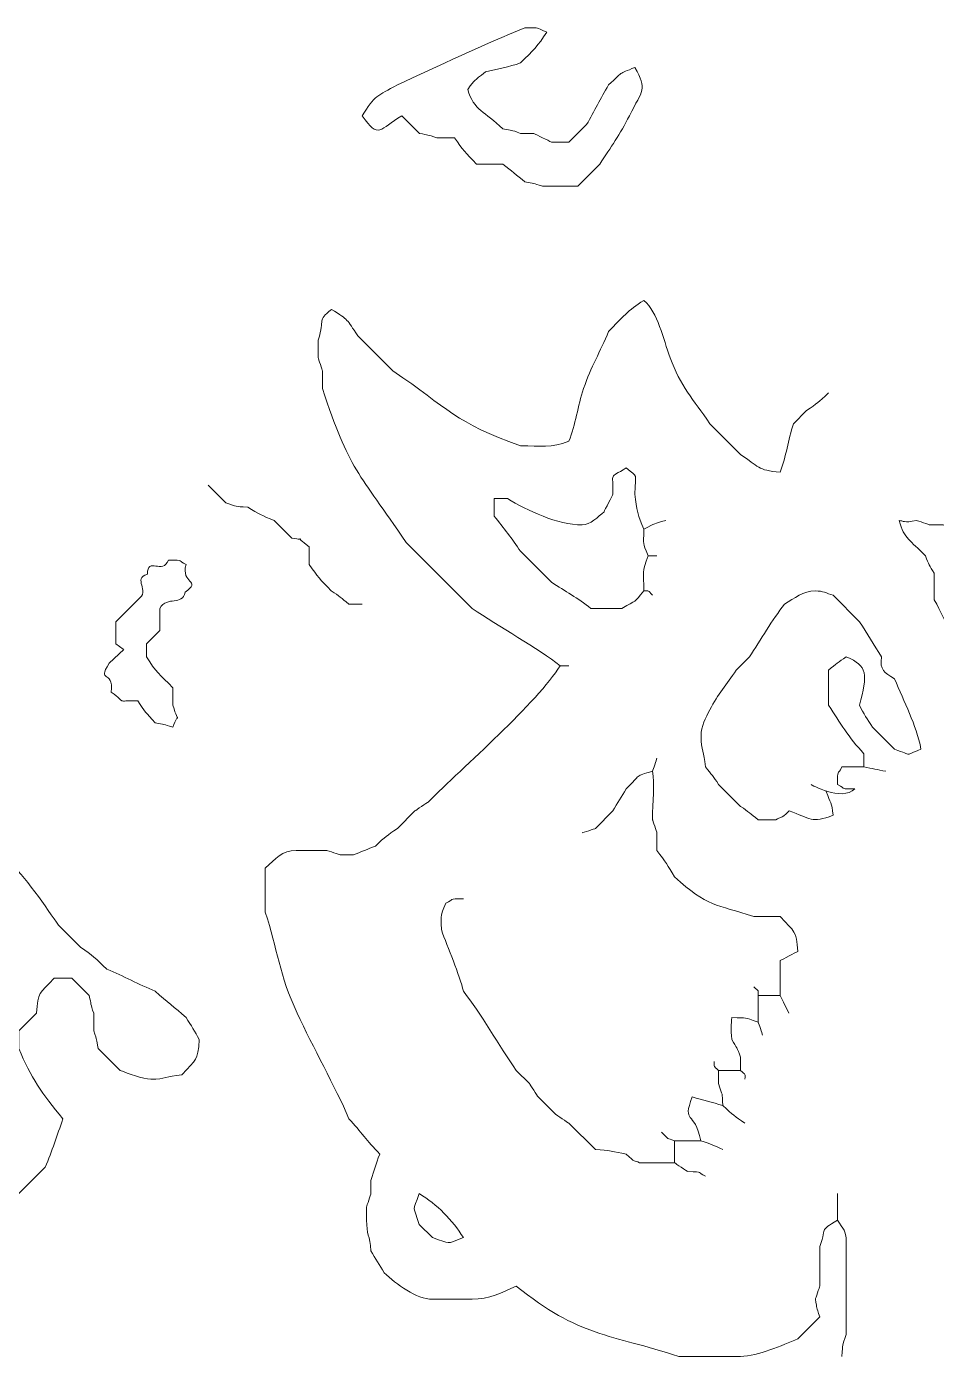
# Model space of a CAD drawing. Header units: millimetres. Extents: x -1760 to -1105, y 422 to 906.
# Drawn here: x -1555.97 to -1527.02, y 562.78 to 605.1 of the extents above; entities that cross this region are included whole.
import ezdxf

# ---------------------------------------------------------------- set-up
doc = ezdxf.new("R2010")
doc.units = ezdxf.units.MM
doc.header["$MEASUREMENT"] = 0
doc.layers.add('layer 1', color=7, linetype='Continuous')

msp = doc.modelspace()

# ---------------------------------------------------------------- linework, layer by layer
at = {"layer": 'layer 1', "color": 225, "lineweight": 0}
for points, knots in [([(-1536.6148, 603.807), (-1537.1785, 603.5684), (-1536.9662, 603.6978), (-1537.4548, 603.247), (-1537.4548, 603.247), (-1537.7148, 602.8127), (-1537.8949, 602.421), (-1538.1547, 601.9867), (-1538.1547, 601.9867), (-1538.1547, 601.9867), (-1538.7147, 601.4268), (-1538.7147, 601.4268), (-1538.7147, 601.4268), (-1538.7147, 601.4268), (-1539.2747, 601.4267), (-1539.2747, 601.4267), (-1539.2747, 601.4267), (-1539.364, 601.4778), (-1539.7378, 601.656), (-1539.8346, 601.7069), (-1539.8346, 601.7069), (-1539.8346, 601.7069), (-1540.2546, 601.7069), (-1540.2546, 601.7069), (-1540.2546, 601.7069), (-1540.5987, 601.8306), (-1540.4946, 601.7851), (-1540.8146, 601.8466), (-1540.8146, 601.8466), (-1541.3958, 602.4151), (-1541.7357, 602.4148), (-1541.9347, 603.1067), (-1541.9347, 603.1067), (-1541.6814, 603.4459), (-1541.7666, 603.342), (-1541.375, 603.667), (-1541.375, 603.667), (-1540.9751, 603.7424), (-1540.6327, 603.8243), (-1540.2546, 603.9469), (-1540.2546, 603.9469), (-1539.8522, 604.3494), (-1539.7122, 604.487), (-1539.4146, 604.9271), (-1539.4146, 604.9271), (-1539.8619, 605.1043), (-1539.5483, 605.0548), (-1540.1149, 605.0669), (-1540.1149, 605.0669), (-1541.384, 604.5579), (-1542.918, 603.8315), (-1544.1748, 603.247), (-1544.1748, 603.247), (-1544.8043, 602.9101), (-1544.9033, 602.9071), (-1545.2948, 602.2668), (-1545.2948, 602.2668), (-1544.7671, 601.4887), (-1544.7382, 601.8517), (-1544.0347, 602.2668), (-1544.0347, 602.2668), (-1544.0347, 602.2668), (-1543.4749, 601.7068), (-1543.4749, 601.7068), (-1543.4749, 601.7068), (-1543.1741, 601.6436), (-1543.2339, 601.6725), (-1542.9148, 601.5669), (-1542.9148, 601.5669), (-1542.9148, 601.5669), (-1542.3548, 601.5667), (-1542.3548, 601.5667), (-1542.3548, 601.5667), (-1542.089, 601.1735), (-1542.0151, 601.095), (-1541.6549, 600.7267), (-1541.6549, 600.7267), (-1541.6549, 600.7267), (-1540.815, 600.7266), (-1540.815, 600.7266), (-1540.815, 600.7266), (-1540.5557, 600.5176), (-1540.3738, 600.3764), (-1540.115, 600.1667), (-1540.115, 600.1667), (-1539.8143, 600.1036), (-1539.8741, 600.1327), (-1539.555, 600.0267), (-1539.555, 600.0267), (-1539.555, 600.0267), (-1538.4351, 600.0268), (-1538.4351, 600.0268), (-1538.4351, 600.0268), (-1538.4351, 600.0268), (-1537.7349, 600.7267), (-1537.7349, 600.7267), (-1537.7349, 600.7267), (-1537.3736, 601.279), (-1537.0919, 601.6676), (-1536.7921, 602.2666), (-1536.7921, 602.2666), (-1536.3649, 603.1205), (-1536.2158, 603.0709), (-1536.6148, 603.807)], [0, 0, 0, 0, 0.037037, 0.037037, 0.037037, 0.037037, 0.0740741, 0.0740741, 0.0740741, 0.0740741, 0.1111111, 0.1111111, 0.1111111, 0.1111111, 0.1481481, 0.1481481, 0.1481481, 0.1481481, 0.1851852, 0.1851852, 0.1851852, 0.1851852, 0.2222222, 0.2222222, 0.2222222, 0.2222222, 0.2592593, 0.2592593, 0.2592593, 0.2592593, 0.2962963, 0.2962963, 0.2962963, 0.2962963, 0.3333333, 0.3333333, 0.3333333, 0.3333333, 0.3703704, 0.3703704, 0.3703704, 0.3703704, 0.4074074, 0.4074074, 0.4074074, 0.4074074, 0.4444444, 0.4444444, 0.4444444, 0.4444444, 0.4814815, 0.4814815, 0.4814815, 0.4814815, 0.5185185, 0.5185185, 0.5185185, 0.5185185, 0.5555556, 0.5555556, 0.5555556, 0.5555556, 0.5925926, 0.5925926, 0.5925926, 0.5925926, 0.6296296, 0.6296296, 0.6296296, 0.6296296, 0.6666667, 0.6666667, 0.6666667, 0.6666667, 0.7037037, 0.7037037, 0.7037037, 0.7037037, 0.7407407, 0.7407407, 0.7407407, 0.7407407, 0.7777778, 0.7777778, 0.7777778, 0.7777778, 0.8148148, 0.8148148, 0.8148148, 0.8148148, 0.8518519, 0.8518519, 0.8518519, 0.8518519, 0.8888889, 0.8888889, 0.8888889, 0.8888889, 0.9259259, 0.9259259, 0.9259259, 0.9259259, 1, 1, 1, 1]), ([(-1538.9945, 584.7658), (-1539.666, 585.2958), (-1540.9698, 586.0287), (-1541.795, 586.5859), (-1541.795, 586.5859), (-1541.795, 586.5859), (-1543.8949, 588.6862), (-1543.8949, 588.6862), (-1543.8949, 588.6862), (-1545.4039, 590.9191), (-1545.7125, 590.9882), (-1546.555, 593.5862), (-1546.555, 593.5862), (-1546.555, 593.5862), (-1546.555, 594.1463), (-1546.555, 594.1463), (-1546.555, 594.1463), (-1546.5583, 594.1545), (-1546.6865, 594.5429), (-1546.695, 594.5662), (-1546.695, 594.5662), (-1546.695, 594.5662), (-1546.695, 595.1261), (-1546.695, 595.1261), (-1546.695, 595.1261), (-1546.4611, 595.8477), (-1546.7439, 595.7036), (-1546.275, 596.1063), (-1546.275, 596.1063), (-1545.7125, 595.762), (-1545.7912, 595.7934), (-1545.4351, 595.2661), (-1545.4351, 595.2661), (-1545.4351, 595.2661), (-1544.3152, 594.1461), (-1544.3152, 594.1461), (-1544.3152, 594.1461), (-1542.5478, 592.9519), (-1542.3412, 592.488), (-1540.2547, 591.7661), (-1540.2547, 591.7661), (-1539.6063, 591.7661), (-1539.2867, 591.6839), (-1538.7147, 591.906), (-1538.7147, 591.906), (-1538.5062, 592.4432), (-1538.4357, 593.0221), (-1538.2483, 593.5862), (-1538.2483, 593.5862), (-1538.0183, 594.2791), (-1537.7153, 594.7562), (-1537.4546, 595.4062), (-1537.4546, 595.4062), (-1537.0179, 595.8427), (-1536.8369, 596.0791), (-1536.3345, 596.3862), (-1536.3345, 596.3862), (-1535.8828, 596.0098), (-1535.7196, 595.1693), (-1535.4986, 594.5664), (-1535.4986, 594.5664), (-1535.17, 593.6697), (-1534.7626, 593.2476), (-1534.2346, 592.4663), (-1534.2346, 592.4663), (-1534.2346, 592.4663), (-1533.2544, 591.4861), (-1533.2544, 591.4861), (-1533.2544, 591.4861), (-1532.6701, 591.1039), (-1532.7214, 590.9822), (-1531.9943, 590.9261), (-1531.9943, 590.9261), (-1531.8021, 591.4216), (-1531.7437, 591.9444), (-1531.5744, 592.4665), (-1531.5744, 592.4665), (-1531.5744, 592.4665), (-1531.1546, 592.8865), (-1531.1546, 592.8865), (-1531.1546, 592.8865), (-1530.8132, 593.1146), (-1530.7824, 593.1438), (-1530.4545, 593.4463)], [0, 0, 0, 0, 0.0454545, 0.0454545, 0.0454545, 0.0454545, 0.0909091, 0.0909091, 0.0909091, 0.0909091, 0.1363636, 0.1363636, 0.1363636, 0.1363636, 0.1818182, 0.1818182, 0.1818182, 0.1818182, 0.2272727, 0.2272727, 0.2272727, 0.2272727, 0.2727273, 0.2727273, 0.2727273, 0.2727273, 0.3181818, 0.3181818, 0.3181818, 0.3181818, 0.3636364, 0.3636364, 0.3636364, 0.3636364, 0.4090909, 0.4090909, 0.4090909, 0.4090909, 0.4545455, 0.4545455, 0.4545455, 0.4545455, 0.5, 0.5, 0.5, 0.5, 0.5454545, 0.5454545, 0.5454545, 0.5454545, 0.5909091, 0.5909091, 0.5909091, 0.5909091, 0.6363636, 0.6363636, 0.6363636, 0.6363636, 0.6818182, 0.6818182, 0.6818182, 0.6818182, 0.7272727, 0.7272727, 0.7272727, 0.7272727, 0.7727273, 0.7727273, 0.7727273, 0.7727273, 0.8181818, 0.8181818, 0.8181818, 0.8181818, 0.8636364, 0.8636364, 0.8636364, 0.8636364, 0.9090909, 0.9090909, 0.9090909, 0.9090909, 1, 1, 1, 1]), ([(-1536.3354, 589.1063), (-1536.5107, 589.5339), (-1536.5776, 589.733), (-1536.6153, 590.2264), (-1536.6153, 590.2264), (-1536.6155, 590.9605), (-1536.4836, 590.7127), (-1536.8953, 591.0663), (-1536.8953, 591.0663), (-1537.4648, 590.6801), (-1537.2988, 590.9801), (-1537.3152, 590.2264), (-1537.3152, 590.2264), (-1537.3318, 590.1893), (-1537.5793, 589.7036), (-1537.5953, 589.6665), (-1537.5953, 589.6665), (-1537.7908, 589.5087), (-1538.0291, 589.2464), (-1538.2953, 589.2464), (-1538.2953, 589.2464), (-1539.0834, 589.2464), (-1540.0341, 589.7025), (-1540.6753, 590.0865), (-1540.6753, 590.0865), (-1540.6753, 590.0865), (-1541.0952, 590.0863), (-1541.0952, 590.0863), (-1541.0952, 590.0863), (-1541.0952, 590.0863), (-1541.0952, 589.5265), (-1541.0952, 589.5265), (-1541.0952, 589.5265), (-1540.791, 589.1513), (-1540.5186, 588.7961), (-1540.2553, 588.4064), (-1540.2553, 588.4064), (-1540.2553, 588.4064), (-1539.2753, 587.4262), (-1539.2753, 587.4262), (-1539.2753, 587.4262), (-1538.8318, 587.1361), (-1538.4362, 586.9188), (-1538.0152, 586.5863), (-1538.0152, 586.5863), (-1538.0152, 586.5863), (-1537.035, 586.5863), (-1537.035, 586.5863), (-1537.035, 586.5863), (-1536.5508, 586.8761), (-1536.6473, 586.7434), (-1536.3352, 587.1463)], [0, 0, 0, 0, 0.0714286, 0.0714286, 0.0714286, 0.0714286, 0.1428571, 0.1428571, 0.1428571, 0.1428571, 0.2142857, 0.2142857, 0.2142857, 0.2142857, 0.2857143, 0.2857143, 0.2857143, 0.2857143, 0.3571429, 0.3571429, 0.3571429, 0.3571429, 0.4285714, 0.4285714, 0.4285714, 0.4285714, 0.5, 0.5, 0.5, 0.5, 0.5714286, 0.5714286, 0.5714286, 0.5714286, 0.6428571, 0.6428571, 0.6428571, 0.6428571, 0.7142857, 0.7142857, 0.7142857, 0.7142857, 0.7857143, 0.7857143, 0.7857143, 0.7857143, 0.8571429, 0.8571429, 0.8571429, 0.8571429, 1, 1, 1, 1]), ([(-1550.1961, 590.5061), (-1550.1961, 590.5061), (-1549.6361, 589.9465), (-1549.6361, 589.9465), (-1549.6361, 589.9465), (-1549.2251, 589.8103), (-1549.3788, 589.8403), (-1548.9364, 589.8062), (-1548.9364, 589.8062), (-1548.585, 589.596), (-1548.4721, 589.5372), (-1548.0962, 589.3864), (-1548.0962, 589.3864), (-1548.0962, 589.3864), (-1547.5362, 588.8262), (-1547.5362, 588.8262), (-1547.5362, 588.8262), (-1546.9739, 588.7086), (-1547.559, 588.9709), (-1546.9762, 588.5465), (-1546.9762, 588.5465), (-1546.9762, 588.5465), (-1546.9762, 587.9864), (-1546.9762, 587.9864), (-1546.9762, 587.9864), (-1546.7104, 587.5929), (-1546.6365, 587.5148), (-1546.2763, 587.1463), (-1546.2763, 587.1463), (-1546.0113, 586.977), (-1545.9699, 586.9309), (-1545.7162, 586.7263), (-1545.7162, 586.7263), (-1545.7162, 586.7263), (-1545.2963, 586.7265), (-1545.2963, 586.7265)], [0, 0, 0, 0, 0.1, 0.1, 0.1, 0.1, 0.2, 0.2, 0.2, 0.2, 0.3, 0.3, 0.3, 0.3, 0.4, 0.4, 0.4, 0.4, 0.5, 0.5, 0.5, 0.5, 0.6, 0.6, 0.6, 0.6, 0.7, 0.7, 0.7, 0.7, 0.8, 0.8, 0.8, 0.8, 1, 1, 1, 1]), ([(-1535.9154, 588.266), (-1535.9154, 588.266), (-1536.1954, 588.2662), (-1536.1954, 588.2662), (-1536.1954, 588.2662), (-1536.3816, 588.7449), (-1536.3354, 588.5306), (-1536.3354, 589.1061), (-1536.3354, 589.1061), (-1535.9181, 589.3249), (-1536.0564, 589.2716), (-1535.6353, 589.3859)], [0, 0, 0, 0, 0.25, 0.25, 0.25, 0.25, 0.5, 0.5, 0.5, 0.5, 1, 1, 1, 1]), ([(-1527.3747, 588.2662), (-1527.2656, 587.9626), (-1527.2509, 587.9707), (-1527.0948, 587.7062), (-1527.0948, 587.7062), (-1527.0948, 587.7062), (-1527.0948, 586.8662), (-1527.0948, 586.8662), (-1527.0948, 586.8662), (-1526.6464, 586.118), (-1526.6279, 585.4041), (-1525.6946, 585.7461), (-1525.6946, 585.7461), (-1525.7761, 586.1771), (-1525.7987, 586.2077), (-1525.9746, 586.5861), (-1525.9746, 586.5861), (-1525.6128, 587.0445), (-1525.6751, 586.8544), (-1525.5546, 587.4262), (-1525.5546, 587.4262), (-1525.1794, 587.8014), (-1524.8277, 588.0704), (-1524.5746, 588.4062), (-1524.5746, 588.4062), (-1524.7815, 589.1104), (-1524.6748, 588.9502), (-1525.4145, 588.9661), (-1525.4145, 588.9661), (-1525.4228, 588.9694), (-1525.8111, 589.0977), (-1525.8345, 589.1063), (-1525.8345, 589.1063), (-1525.8345, 589.1063), (-1526.3944, 589.1061), (-1526.3944, 589.1061), (-1526.3944, 589.1061), (-1526.4027, 589.1095), (-1526.7911, 589.2377), (-1526.8145, 589.246), (-1526.8145, 589.246), (-1526.8145, 589.246), (-1527.2345, 589.2462), (-1527.2345, 589.2462), (-1527.2345, 589.2462), (-1527.2428, 589.2496), (-1527.631, 589.3776), (-1527.6543, 589.3861), (-1527.6543, 589.3861), (-1528.0678, 589.2995), (-1528.0762, 589.3778), (-1528.2143, 589.3863), (-1528.2143, 589.3863), (-1528.042, 588.7876), (-1527.8612, 588.7638), (-1527.3744, 588.2662), (-1527.3744, 588.2662), (-1527.3744, 588.2662), (-1527.3747, 588.2662), (-1527.3747, 588.2662)], [0, 0, 0, 0, 0.0625, 0.0625, 0.0625, 0.0625, 0.125, 0.125, 0.125, 0.125, 0.1875, 0.1875, 0.1875, 0.1875, 0.25, 0.25, 0.25, 0.25, 0.3125, 0.3125, 0.3125, 0.3125, 0.375, 0.375, 0.375, 0.375, 0.4375, 0.4375, 0.4375, 0.4375, 0.5, 0.5, 0.5, 0.5, 0.5625, 0.5625, 0.5625, 0.5625, 0.625, 0.625, 0.625, 0.625, 0.6875, 0.6875, 0.6875, 0.6875, 0.75, 0.75, 0.75, 0.75, 0.8125, 0.8125, 0.8125, 0.8125, 0.875, 0.875, 0.875, 0.875, 1, 1, 1, 1]), ([(-1552.8933, 585.2946), (-1552.8933, 585.2946), (-1553.1365, 585.4659), (-1553.1365, 585.4659), (-1553.1365, 585.4659), (-1553.1365, 585.4659), (-1553.1363, 586.1659), (-1553.1363, 586.1659), (-1553.1363, 586.1659), (-1553.1363, 586.1659), (-1552.4364, 586.8657), (-1552.4364, 586.8657), (-1552.4364, 586.8657), (-1551.9974, 587.1527), (-1552.6308, 587.5426), (-1552.1272, 587.6765), (-1552.1272, 587.6765), (-1552.1272, 588.2519), (-1551.6422, 587.6469), (-1551.4564, 588.1258), (-1551.4564, 588.1258), (-1550.9156, 588.1258), (-1551.1816, 588.099), (-1550.8964, 587.9859)], [0, 0, 0, 0, 0.1428571, 0.1428571, 0.1428571, 0.1428571, 0.2857143, 0.2857143, 0.2857143, 0.2857143, 0.4285714, 0.4285714, 0.4285714, 0.4285714, 0.5714286, 0.5714286, 0.5714286, 0.5714286, 0.7142857, 0.7142857, 0.7142857, 0.7142857, 1, 1, 1, 1]), ([(-1536.1948, 588.2662), (-1536.4028, 587.7301), (-1536.3349, 587.7522), (-1536.3351, 587.146), (-1536.3351, 587.146), (-1536.1289, 587.146), (-1536.228, 587.1789), (-1536.055, 587.0061)], [0, 0, 0, 0, 0.3333333, 0.3333333, 0.3333333, 0.3333333, 1, 1, 1, 1]), ([(-1552.8816, 585.2856), (-1552.8816, 585.2856), (-1553.3445, 584.8416), (-1553.3445, 584.8416), (-1553.3445, 584.8416), (-1553.7549, 584.171), (-1553.2004, 584.6954), (-1553.276, 583.9258), (-1553.276, 583.9258), (-1552.7375, 583.5422), (-1553.188, 583.6623), (-1552.4361, 583.6459), (-1552.4361, 583.6459), (-1552.208, 583.3048), (-1552.1787, 583.2739), (-1551.8764, 582.9458), (-1551.8764, 582.9458), (-1551.5755, 582.8828), (-1551.6355, 582.9119), (-1551.3162, 582.8061), (-1551.3162, 582.8061), (-1551.1416, 583.3545), (-1551.1086, 582.8193), (-1551.3162, 583.506), (-1551.3162, 583.506), (-1551.3162, 583.506), (-1551.3162, 584.066), (-1551.3162, 584.066), (-1551.3162, 584.066), (-1551.7272, 584.477), (-1551.8678, 584.5744), (-1552.1562, 585.0459), (-1552.1562, 585.0459), (-1552.1562, 585.0459), (-1552.1562, 585.4659), (-1552.1562, 585.4659), (-1552.1562, 585.4659), (-1552.1562, 585.4659), (-1551.7362, 585.886), (-1551.7362, 585.886), (-1551.7362, 585.886), (-1551.7362, 585.886), (-1551.7362, 586.5861), (-1551.7362, 586.5861), (-1551.7362, 586.5861), (-1551.488, 587.007), (-1551.0227, 586.6461), (-1550.9253, 587.1084), (-1550.9253, 587.1084), (-1550.3732, 587.4897), (-1551.0782, 587.3668), (-1550.8962, 587.9861)], [0, 0, 0, 0, 0.0714286, 0.0714286, 0.0714286, 0.0714286, 0.1428571, 0.1428571, 0.1428571, 0.1428571, 0.2142857, 0.2142857, 0.2142857, 0.2142857, 0.2857143, 0.2857143, 0.2857143, 0.2857143, 0.3571429, 0.3571429, 0.3571429, 0.3571429, 0.4285714, 0.4285714, 0.4285714, 0.4285714, 0.5, 0.5, 0.5, 0.5, 0.5714286, 0.5714286, 0.5714286, 0.5714286, 0.6428571, 0.6428571, 0.6428571, 0.6428571, 0.7142857, 0.7142857, 0.7142857, 0.7142857, 0.7857143, 0.7857143, 0.7857143, 0.7857143, 0.8571429, 0.8571429, 0.8571429, 0.8571429, 1, 1, 1, 1]), ([(-1530.5287, 580.7639), (-1530.3926, 580.3527), (-1530.3479, 580.4482), (-1530.3139, 580.0056), (-1530.3139, 580.0056), (-1530.9965, 579.7407), (-1531.0251, 579.9072), (-1531.7141, 580.1457), (-1531.7141, 580.1457), (-1532.0049, 579.8546), (-1531.9675, 579.9603), (-1532.134, 579.8656), (-1532.134, 579.8656), (-1532.134, 579.8656), (-1532.6939, 579.8657), (-1532.6939, 579.8657), (-1532.6939, 579.8657), (-1532.9456, 580.0647), (-1532.998, 580.1146), (-1533.2539, 580.2855), (-1533.2539, 580.2855), (-1533.2539, 580.2855), (-1533.9538, 580.9856), (-1533.9538, 580.9856), (-1533.9538, 580.9856), (-1534.1237, 581.2504), (-1534.1694, 581.292), (-1534.3738, 581.5456), (-1534.3738, 581.5456), (-1534.4128, 582.0531), (-1534.5139, 582.0522), (-1534.5139, 582.5257), (-1534.5139, 582.5257), (-1534.5139, 582.8603), (-1534.3609, 583.0929), (-1534.2341, 583.3656), (-1534.2341, 583.3656), (-1533.9681, 583.8627), (-1533.7076, 584.1611), (-1533.394, 584.6257), (-1533.394, 584.6257), (-1533.394, 584.6257), (-1532.974, 585.0455), (-1532.974, 585.0455), (-1532.974, 585.0455), (-1532.6186, 585.589), (-1532.2506, 586.2229), (-1531.8538, 586.7258), (-1531.8538, 586.7258), (-1531.5403, 586.9135), (-1531.2667, 587.1456), (-1530.8737, 587.1458), (-1530.8737, 587.1458), (-1530.63, 587.1458), (-1530.5226, 587.0749), (-1530.3137, 587.0057), (-1530.3137, 587.0057), (-1530.3137, 587.0057), (-1529.4738, 586.1658), (-1529.4738, 586.1658), (-1529.4738, 586.1658), (-1529.2205, 585.7782), (-1529.0079, 585.4366), (-1528.7738, 585.0454), (-1528.7738, 585.0454), (-1528.8322, 584.6146), (-1528.689, 584.5693), (-1528.3549, 584.3454), (-1528.3549, 584.3454), (-1528.0558, 583.5997), (-1527.6674, 582.9128), (-1527.515, 582.1055), (-1527.515, 582.1055), (-1528.0838, 581.897), (-1527.7272, 581.9019), (-1528.3549, 582.1053), (-1528.3549, 582.1053), (-1528.3549, 582.1053), (-1529.0548, 582.8056), (-1529.0548, 582.8056), (-1529.0548, 582.8056), (-1529.224, 583.0585), (-1529.3351, 583.2444), (-1529.4748, 583.5055), (-1529.4748, 583.5055), (-1529.2104, 584.4871), (-1529.203, 584.764), (-1529.8939, 585.0454), (-1529.8939, 585.0454), (-1530.1588, 584.876), (-1530.2001, 584.83), (-1530.4538, 584.6255), (-1530.4538, 584.6255), (-1530.4538, 584.6255), (-1530.4538, 583.5055), (-1530.4538, 583.5055), (-1530.4538, 583.5055), (-1530.0879, 582.9463), (-1529.8119, 582.4833), (-1529.3335, 581.9654), (-1529.3335, 581.9654), (-1529.3335, 581.9654), (-1529.3335, 581.5455), (-1529.3335, 581.5455), (-1529.3335, 581.5455), (-1529.0577, 581.492), (-1528.9095, 581.4587), (-1528.6336, 581.4052)], [0, 0, 0, 0, 0.0357143, 0.0357143, 0.0357143, 0.0357143, 0.0714286, 0.0714286, 0.0714286, 0.0714286, 0.1071429, 0.1071429, 0.1071429, 0.1071429, 0.1428571, 0.1428571, 0.1428571, 0.1428571, 0.1785714, 0.1785714, 0.1785714, 0.1785714, 0.2142857, 0.2142857, 0.2142857, 0.2142857, 0.25, 0.25, 0.25, 0.25, 0.2857143, 0.2857143, 0.2857143, 0.2857143, 0.3214286, 0.3214286, 0.3214286, 0.3214286, 0.3571429, 0.3571429, 0.3571429, 0.3571429, 0.3928571, 0.3928571, 0.3928571, 0.3928571, 0.4285714, 0.4285714, 0.4285714, 0.4285714, 0.4642857, 0.4642857, 0.4642857, 0.4642857, 0.5, 0.5, 0.5, 0.5, 0.5357143, 0.5357143, 0.5357143, 0.5357143, 0.5714286, 0.5714286, 0.5714286, 0.5714286, 0.6071429, 0.6071429, 0.6071429, 0.6071429, 0.6428571, 0.6428571, 0.6428571, 0.6428571, 0.6785714, 0.6785714, 0.6785714, 0.6785714, 0.7142857, 0.7142857, 0.7142857, 0.7142857, 0.75, 0.75, 0.75, 0.75, 0.7857143, 0.7857143, 0.7857143, 0.7857143, 0.8214286, 0.8214286, 0.8214286, 0.8214286, 0.8571429, 0.8571429, 0.8571429, 0.8571429, 0.8928571, 0.8928571, 0.8928571, 0.8928571, 0.9285714, 0.9285714, 0.9285714, 0.9285714, 1, 1, 1, 1]), ([(-1538.7151, 584.766), (-1538.7151, 584.766), (-1538.995, 584.7658), (-1538.995, 584.7658), (-1538.995, 584.7658), (-1539.6989, 583.6156), (-1542.1015, 581.5194), (-1543.1951, 580.4256), (-1543.1951, 580.4256), (-1543.2117, 580.4173), (-1543.5913, 580.1606), (-1543.6151, 580.1457), (-1543.6151, 580.1457), (-1543.6151, 580.1457), (-1544.1751, 579.5854), (-1544.1751, 579.5854), (-1544.1751, 579.5854), (-1544.5163, 579.3574), (-1544.5471, 579.3281), (-1544.875, 579.0258), (-1544.875, 579.0258), (-1545.1049, 578.9316), (-1545.3446, 578.8383), (-1545.5751, 578.7457), (-1545.5751, 578.7457), (-1545.5751, 578.7457), (-1545.9951, 578.7457), (-1545.9951, 578.7457), (-1545.9951, 578.7457), (-1546.0034, 578.749), (-1546.3916, 578.8771), (-1546.4151, 578.8855), (-1546.4151, 578.8855), (-1546.4151, 578.8855), (-1547.115, 578.8857), (-1547.115, 578.8857), (-1547.115, 578.8857), (-1547.115, 578.8857), (-1547.3949, 578.8857), (-1547.3949, 578.8857), (-1547.3949, 578.8857), (-1547.8438, 578.8855), (-1548.05, 578.6255), (-1548.3751, 578.3257), (-1548.3751, 578.3257), (-1548.3751, 578.3257), (-1548.3751, 576.9257), (-1548.3751, 576.9257), (-1548.3751, 576.9257), (-1547.9908, 575.7405), (-1547.9327, 574.9366), (-1547.3616, 573.7052), (-1547.3616, 573.7052), (-1546.8621, 572.6284), (-1546.1533, 571.382), (-1545.7148, 570.345), (-1545.7148, 570.345), (-1545.3324, 569.9307), (-1545.146, 569.6455), (-1544.735, 569.2251), (-1544.735, 569.2251), (-1544.8698, 568.8958), (-1544.9052, 568.7233), (-1545.0147, 568.3852), (-1545.0147, 568.3852), (-1545.0147, 568.3852), (-1545.0147, 567.9652), (-1545.0147, 567.9652), (-1545.0147, 567.9652), (-1545.0181, 567.9569), (-1545.1463, 567.5687), (-1545.1548, 567.5452), (-1545.1548, 567.5452), (-1545.1548, 567.5452), (-1545.1548, 567.1251), (-1545.1548, 567.1251), (-1545.1548, 567.1251), (-1545.1548, 566.6516), (-1545.0537, 566.6525), (-1545.0147, 566.1451), (-1545.0147, 566.1451), (-1544.8713, 565.9022), (-1544.7398, 565.6872), (-1544.5948, 565.445), (-1544.5948, 565.445), (-1544.2046, 565.0846), (-1543.5756, 564.605), (-1543.0547, 564.605), (-1543.0547, 564.605), (-1543.0547, 564.605), (-1541.7946, 564.605), (-1541.7946, 564.605), (-1541.7946, 564.605), (-1541.2692, 564.6048), (-1540.8351, 564.82), (-1540.3944, 565.025), (-1540.3944, 565.025), (-1538.3965, 563.4045), (-1537.4057, 563.4954), (-1535.2141, 562.7849), (-1535.2141, 562.7849), (-1535.2141, 562.7849), (-1534.6543, 562.7847), (-1534.6543, 562.7847), (-1534.6543, 562.7847), (-1534.6543, 562.7847), (-1533.2541, 562.7847), (-1533.2541, 562.7847), (-1533.2541, 562.7847), (-1532.6972, 562.7849), (-1531.9338, 563.1445), (-1531.4339, 563.3449), (-1531.4339, 563.3449), (-1531.4339, 563.3449), (-1530.734, 564.0446), (-1530.734, 564.0446), (-1530.734, 564.0446), (-1530.8579, 564.3889), (-1530.8122, 564.2849), (-1530.8741, 564.6047), (-1530.8741, 564.6047), (-1530.8707, 564.613), (-1530.7425, 565.0012), (-1530.734, 565.0246), (-1530.734, 565.0246), (-1530.734, 565.0246), (-1530.734, 566.2848), (-1530.734, 566.2848), (-1530.734, 566.2848), (-1530.4892, 566.9928), (-1530.7624, 566.7255), (-1530.174, 567.1249)], [0, 0, 0, 0, 0.0294118, 0.0294118, 0.0294118, 0.0294118, 0.0588235, 0.0588235, 0.0588235, 0.0588235, 0.0882353, 0.0882353, 0.0882353, 0.0882353, 0.1176471, 0.1176471, 0.1176471, 0.1176471, 0.1470588, 0.1470588, 0.1470588, 0.1470588, 0.1764706, 0.1764706, 0.1764706, 0.1764706, 0.2058824, 0.2058824, 0.2058824, 0.2058824, 0.2352941, 0.2352941, 0.2352941, 0.2352941, 0.2647059, 0.2647059, 0.2647059, 0.2647059, 0.2941176, 0.2941176, 0.2941176, 0.2941176, 0.3235294, 0.3235294, 0.3235294, 0.3235294, 0.3529412, 0.3529412, 0.3529412, 0.3529412, 0.3823529, 0.3823529, 0.3823529, 0.3823529, 0.4117647, 0.4117647, 0.4117647, 0.4117647, 0.4411765, 0.4411765, 0.4411765, 0.4411765, 0.4705882, 0.4705882, 0.4705882, 0.4705882, 0.5, 0.5, 0.5, 0.5, 0.5294118, 0.5294118, 0.5294118, 0.5294118, 0.5588235, 0.5588235, 0.5588235, 0.5588235, 0.5882353, 0.5882353, 0.5882353, 0.5882353, 0.6176471, 0.6176471, 0.6176471, 0.6176471, 0.6470588, 0.6470588, 0.6470588, 0.6470588, 0.6764706, 0.6764706, 0.6764706, 0.6764706, 0.7058824, 0.7058824, 0.7058824, 0.7058824, 0.7352941, 0.7352941, 0.7352941, 0.7352941, 0.7647059, 0.7647059, 0.7647059, 0.7647059, 0.7941176, 0.7941176, 0.7941176, 0.7941176, 0.8235294, 0.8235294, 0.8235294, 0.8235294, 0.8529412, 0.8529412, 0.8529412, 0.8529412, 0.8823529, 0.8823529, 0.8823529, 0.8823529, 0.9117647, 0.9117647, 0.9117647, 0.9117647, 0.9411765, 0.9411765, 0.9411765, 0.9411765, 1, 1, 1, 1]), ([(-1535.9154, 581.8257), (-1535.9405, 581.7598), (-1536.0304, 581.4717), (-1536.0551, 581.4056), (-1536.0551, 581.4056), (-1535.977, 581.0128), (-1536.0551, 580.4376), (-1536.0551, 579.8656), (-1536.0551, 579.8656), (-1536.0518, 579.8573), (-1535.9237, 579.4689), (-1535.9153, 579.4456), (-1535.9153, 579.4456), (-1535.9153, 579.4456), (-1535.9153, 578.8855), (-1535.9153, 578.8855), (-1535.9153, 578.8855), (-1535.6299, 578.5243), (-1535.578, 578.4174), (-1535.3554, 578.0456), (-1535.3554, 578.0456), (-1534.3205, 577.0901), (-1534.023, 577.1707), (-1532.8352, 576.7855), (-1532.8352, 576.7855), (-1532.8352, 576.7855), (-1531.9952, 576.7853), (-1531.9952, 576.7853), (-1531.9952, 576.7853), (-1531.5195, 576.2699), (-1531.4883, 576.3554), (-1531.4354, 575.6654), (-1531.4354, 575.6654), (-1531.5211, 575.6284), (-1531.9058, 575.428), (-1531.9952, 575.3851), (-1531.9952, 575.3851), (-1531.9952, 575.3851), (-1531.9954, 574.2651), (-1531.9954, 574.2651), (-1531.9954, 574.2651), (-1531.9217, 574.1234), (-1531.7888, 573.8467), (-1531.7153, 573.705)], [0, 0, 0, 0, 0.0833333, 0.0833333, 0.0833333, 0.0833333, 0.1666667, 0.1666667, 0.1666667, 0.1666667, 0.25, 0.25, 0.25, 0.25, 0.3333333, 0.3333333, 0.3333333, 0.3333333, 0.4166667, 0.4166667, 0.4166667, 0.4166667, 0.5, 0.5, 0.5, 0.5, 0.5833333, 0.5833333, 0.5833333, 0.5833333, 0.6666667, 0.6666667, 0.6666667, 0.6666667, 0.75, 0.75, 0.75, 0.75, 0.8333333, 0.8333333, 0.8333333, 0.8333333, 1, 1, 1, 1]), ([(-1529.3349, 581.5458), (-1529.3349, 581.5458), (-1530.035, 581.5456), (-1530.035, 581.5456), (-1530.035, 581.5456), (-1530.165, 581.2437), (-1530.1749, 581.5077), (-1530.1749, 580.9858), (-1530.1749, 580.9858), (-1529.8521, 580.8307), (-1530.1144, 580.8457), (-1529.615, 580.8456), (-1529.615, 580.8456), (-1530.0634, 580.4305), (-1531.014, 580.9856), (-1531.014, 580.9856)], [0, 0, 0, 0, 0.2, 0.2, 0.2, 0.2, 0.4, 0.4, 0.4, 0.4, 0.6, 0.6, 0.6, 0.6, 1, 1, 1, 1]), ([(-1538.2949, 579.4457), (-1538.2833, 579.4507), (-1537.8869, 579.5802), (-1537.8749, 579.5856), (-1537.8749, 579.5856), (-1537.8749, 579.5856), (-1537.3149, 580.1455), (-1537.3149, 580.1455), (-1537.3149, 580.1455), (-1537.1715, 580.3885), (-1537.0399, 580.6034), (-1536.8949, 580.8456), (-1536.8949, 580.8456), (-1536.3971, 581.3326), (-1536.6534, 581.2334), (-1536.055, 581.4054)], [0, 0, 0, 0, 0.2, 0.2, 0.2, 0.2, 0.4, 0.4, 0.4, 0.4, 0.6, 0.6, 0.6, 0.6, 1, 1, 1, 1]), ([(-1550.8957, 573.5653), (-1551.2672, 573.9081), (-1551.5042, 574.0624), (-1551.8759, 574.4053), (-1551.8759, 574.4053), (-1552.4135, 574.6208), (-1552.8783, 574.8897), (-1553.4159, 575.1052), (-1553.4159, 575.1052), (-1553.7842, 575.4656), (-1553.8625, 575.5395), (-1554.2559, 575.8049), (-1554.2559, 575.8049), (-1554.2559, 575.8049), (-1554.9558, 576.5052), (-1554.9558, 576.5052), (-1554.9558, 576.5052), (-1555.2743, 576.9763), (-1556.1318, 578.2237), (-1556.496, 578.4652), (-1556.496, 578.4652), (-1556.695, 578.2135), (-1556.7451, 578.1609), (-1556.916, 577.905), (-1556.916, 577.905), (-1556.916, 577.905), (-1556.916, 577.065), (-1556.916, 577.065), (-1556.916, 577.065), (-1556.9126, 577.0568), (-1556.7844, 576.6685), (-1556.7759, 576.6451), (-1556.7759, 576.6451), (-1556.7759, 576.6451), (-1556.7759, 575.6651), (-1556.7759, 575.6651), (-1556.7759, 575.6651), (-1556.7759, 575.6651), (-1556.7759, 575.385), (-1556.7759, 575.385), (-1556.7759, 575.385), (-1556.7759, 574.9775), (-1556.8717, 575.0043), (-1557.056, 574.6852), (-1557.056, 574.6852), (-1557.056, 574.6852), (-1557.6159, 574.6852), (-1557.6159, 574.6852), (-1557.6159, 574.6852), (-1557.6159, 574.6852), (-1558.4558, 575.5252), (-1558.4558, 575.5252), (-1558.4558, 575.5252), (-1558.7361, 575.6222), (-1559.0155, 575.7083), (-1559.296, 575.8049), (-1559.296, 575.8049), (-1559.4821, 575.3262), (-1559.4358, 575.5405), (-1559.4358, 574.965), (-1559.4358, 574.965), (-1559.4358, 574.965), (-1558.5959, 574.125), (-1558.5959, 574.125), (-1558.5959, 574.125), (-1558.2063, 573.8617), (-1557.8512, 573.5893), (-1557.4758, 573.2851), (-1557.4758, 573.2851), (-1557.4642, 572.7345), (-1557.4959, 572.9395), (-1557.3358, 572.4451), (-1557.3358, 572.4451), (-1557.3358, 572.4451), (-1557.336, 572.0251), (-1557.336, 572.0251), (-1557.336, 572.0251), (-1557.336, 572.0235), (-1557.7138, 571.0261), (-1557.7558, 570.9049), (-1557.7558, 570.9049), (-1557.7558, 570.9049), (-1558.3156, 570.345), (-1558.3156, 570.345), (-1558.3156, 570.345), (-1558.52, 570.2716), (-1558.635, 570.205), (-1558.8756, 570.205), (-1558.8756, 570.205), (-1558.8756, 570.205), (-1559.2956, 570.2051), (-1559.2956, 570.2051), (-1559.2956, 570.2051), (-1559.2956, 570.2051), (-1560.1356, 570.205), (-1560.1356, 570.205), (-1560.1356, 570.205), (-1560.1439, 570.2083), (-1560.5321, 570.3366), (-1560.5557, 570.345), (-1560.5557, 570.345), (-1561.1311, 570.3448), (-1560.9166, 570.3909), (-1561.3957, 570.205), (-1561.3957, 570.205), (-1561.326, 569.5014), (-1561.3908, 569.7919), (-1560.8355, 569.225), (-1560.8355, 569.225), (-1560.2495, 568.8741), (-1558.1034, 567.8248), (-1557.4753, 567.8246), (-1557.4753, 567.8246), (-1557.4753, 567.8246), (-1556.7754, 567.8248), (-1556.7754, 567.8248), (-1556.7754, 567.8248), (-1556.5318, 567.8248), (-1556.4242, 567.8955), (-1556.2154, 567.9647), (-1556.2154, 567.9647), (-1556.2154, 567.9647), (-1555.3754, 568.8048), (-1555.3754, 568.8048), (-1555.3754, 568.8048), (-1555.1625, 569.3364), (-1555.0023, 569.8049), (-1554.8156, 570.3447), (-1554.8156, 570.3447), (-1555.4731, 571.1555), (-1555.8412, 571.6512), (-1556.2155, 572.5848), (-1556.2155, 572.5848), (-1556.2155, 572.5848), (-1556.2155, 573.1448), (-1556.2155, 573.1448), (-1556.2155, 573.1448), (-1556.2155, 573.1448), (-1555.6557, 573.7049), (-1555.6557, 573.7049), (-1555.6557, 573.7049), (-1555.6026, 574.3951), (-1555.5715, 574.3093), (-1555.0958, 574.8249), (-1555.0958, 574.8249), (-1555.0958, 574.8249), (-1554.5358, 574.8251), (-1554.5358, 574.8251), (-1554.5358, 574.8251), (-1554.5358, 574.8251), (-1553.9758, 574.2649), (-1553.9758, 574.2649), (-1553.9758, 574.2649), (-1553.9126, 573.9641), (-1553.9415, 574.0241), (-1553.8357, 573.7049), (-1553.8357, 573.7049), (-1553.8357, 573.7049), (-1553.8357, 573.145), (-1553.8357, 573.145), (-1553.8357, 573.145), (-1553.7119, 572.801), (-1553.7576, 572.9051), (-1553.6957, 572.585), (-1553.6957, 572.585), (-1553.6957, 572.585), (-1552.9958, 571.8852), (-1552.9958, 571.8852), (-1552.9958, 571.8852), (-1552.7366, 571.7953), (-1552.2835, 571.6051), (-1552.0156, 571.6051), (-1552.0156, 571.6051), (-1551.5421, 571.605), (-1551.5432, 571.706), (-1551.0356, 571.745), (-1551.0356, 571.745), (-1550.5597, 572.2604), (-1550.5288, 572.1749), (-1550.4755, 572.8653), (-1550.4755, 572.8653), (-1550.6195, 573.1394), (-1550.732, 573.3032), (-1550.8955, 573.5653), (-1550.8955, 573.5653), (-1550.8955, 573.5653), (-1550.8957, 573.5653), (-1550.8957, 573.5653)], [0, 0, 0, 0, 0.0208333, 0.0208333, 0.0208333, 0.0208333, 0.0416667, 0.0416667, 0.0416667, 0.0416667, 0.0625, 0.0625, 0.0625, 0.0625, 0.0833333, 0.0833333, 0.0833333, 0.0833333, 0.1041667, 0.1041667, 0.1041667, 0.1041667, 0.125, 0.125, 0.125, 0.125, 0.1458333, 0.1458333, 0.1458333, 0.1458333, 0.1666667, 0.1666667, 0.1666667, 0.1666667, 0.1875, 0.1875, 0.1875, 0.1875, 0.2083333, 0.2083333, 0.2083333, 0.2083333, 0.2291667, 0.2291667, 0.2291667, 0.2291667, 0.25, 0.25, 0.25, 0.25, 0.2708333, 0.2708333, 0.2708333, 0.2708333, 0.2916667, 0.2916667, 0.2916667, 0.2916667, 0.3125, 0.3125, 0.3125, 0.3125, 0.3333333, 0.3333333, 0.3333333, 0.3333333, 0.3541667, 0.3541667, 0.3541667, 0.3541667, 0.375, 0.375, 0.375, 0.375, 0.3958333, 0.3958333, 0.3958333, 0.3958333, 0.4166667, 0.4166667, 0.4166667, 0.4166667, 0.4375, 0.4375, 0.4375, 0.4375, 0.4583333, 0.4583333, 0.4583333, 0.4583333, 0.4791667, 0.4791667, 0.4791667, 0.4791667, 0.5, 0.5, 0.5, 0.5, 0.5208333, 0.5208333, 0.5208333, 0.5208333, 0.5416667, 0.5416667, 0.5416667, 0.5416667, 0.5625, 0.5625, 0.5625, 0.5625, 0.5833333, 0.5833333, 0.5833333, 0.5833333, 0.6041667, 0.6041667, 0.6041667, 0.6041667, 0.625, 0.625, 0.625, 0.625, 0.6458333, 0.6458333, 0.6458333, 0.6458333, 0.6666667, 0.6666667, 0.6666667, 0.6666667, 0.6875, 0.6875, 0.6875, 0.6875, 0.7083333, 0.7083333, 0.7083333, 0.7083333, 0.7291667, 0.7291667, 0.7291667, 0.7291667, 0.75, 0.75, 0.75, 0.75, 0.7708333, 0.7708333, 0.7708333, 0.7708333, 0.7916667, 0.7916667, 0.7916667, 0.7916667, 0.8125, 0.8125, 0.8125, 0.8125, 0.8333333, 0.8333333, 0.8333333, 0.8333333, 0.8541667, 0.8541667, 0.8541667, 0.8541667, 0.875, 0.875, 0.875, 0.875, 0.8958333, 0.8958333, 0.8958333, 0.8958333, 0.9166667, 0.9166667, 0.9166667, 0.9166667, 0.9375, 0.9375, 0.9375, 0.9375, 0.9583333, 0.9583333, 0.9583333, 0.9583333, 1, 1, 1, 1]), ([(-1542.0752, 577.3457), (-1542.5974, 577.3455), (-1542.3331, 577.3358), (-1542.6353, 577.2054), (-1542.6353, 577.2054), (-1542.821, 576.7266), (-1542.775, 576.941), (-1542.775, 576.3655), (-1542.775, 576.3655), (-1542.5788, 575.7982), (-1542.1841, 574.9223), (-1542.0751, 574.4053), (-1542.0751, 574.4053), (-1541.5341, 573.7197), (-1540.9227, 572.6659), (-1540.395, 571.8852), (-1540.395, 571.8852), (-1540.395, 571.8852), (-1539.975, 571.4654), (-1539.975, 571.4654), (-1539.975, 571.4654), (-1539.9667, 571.4489), (-1539.7102, 571.0691), (-1539.6952, 571.0455), (-1539.6952, 571.0455), (-1539.6952, 571.0455), (-1539.135, 570.4853), (-1539.135, 570.4853), (-1539.135, 570.4853), (-1539.1185, 570.477), (-1538.7389, 570.2207), (-1538.7151, 570.2055), (-1538.7151, 570.2055), (-1538.7151, 570.2055), (-1537.8751, 569.3654), (-1537.8751, 569.3654), (-1537.8751, 569.3654), (-1537.4387, 569.3555), (-1537.2893, 569.2999), (-1536.8949, 569.2255), (-1536.8949, 569.2255), (-1536.604, 568.9345), (-1536.6418, 569.0401), (-1536.4749, 568.9454), (-1536.4749, 568.9454), (-1536.4749, 568.9454), (-1535.3549, 568.9454), (-1535.3549, 568.9454)], [0, 0, 0, 0, 0.0769231, 0.0769231, 0.0769231, 0.0769231, 0.1538462, 0.1538462, 0.1538462, 0.1538462, 0.2307692, 0.2307692, 0.2307692, 0.2307692, 0.3076923, 0.3076923, 0.3076923, 0.3076923, 0.3846154, 0.3846154, 0.3846154, 0.3846154, 0.4615385, 0.4615385, 0.4615385, 0.4615385, 0.5384615, 0.5384615, 0.5384615, 0.5384615, 0.6153846, 0.6153846, 0.6153846, 0.6153846, 0.6923077, 0.6923077, 0.6923077, 0.6923077, 0.7692308, 0.7692308, 0.7692308, 0.7692308, 0.8461538, 0.8461538, 0.8461538, 0.8461538, 1, 1, 1, 1]), ([(-1532.8346, 574.5452), (-1532.6616, 574.3723), (-1532.6948, 574.4714), (-1532.6948, 574.2652), (-1532.6948, 574.2652), (-1532.6948, 574.2652), (-1531.9949, 574.2652), (-1531.9949, 574.2652)], [0, 0, 0, 0, 0.3333333, 0.3333333, 0.3333333, 0.3333333, 1, 1, 1, 1]), ([(-1532.6941, 574.2652), (-1532.6941, 574.2652), (-1532.6939, 573.4253), (-1532.6939, 573.4253), (-1532.6939, 573.4253), (-1532.669, 573.3593), (-1532.5791, 573.0716), (-1532.5542, 573.0053)], [0, 0, 0, 0, 0.3333333, 0.3333333, 0.3333333, 0.3333333, 1, 1, 1, 1]), ([(-1533.8154, 569.3657), (-1534.0933, 569.4978), (-1534.2188, 569.5472), (-1534.5153, 569.6458), (-1534.5153, 569.6458), (-1534.7253, 570.6424), (-1535.1192, 570.1618), (-1534.7952, 571.046), (-1534.7952, 571.046), (-1534.447, 570.9331), (-1534.1637, 570.8788), (-1533.8152, 570.7657), (-1533.8152, 570.7657), (-1533.8513, 571.2266), (-1533.8118, 571.0351), (-1533.9552, 571.4658), (-1533.9552, 571.4658), (-1533.9552, 571.4658), (-1533.9551, 571.8858), (-1533.9551, 571.8858), (-1533.9551, 571.8858), (-1533.9551, 571.8858), (-1533.2552, 571.8859), (-1533.2552, 571.8859), (-1533.2552, 571.8859), (-1533.2552, 571.8859), (-1533.2552, 572.3059), (-1533.2552, 572.3059), (-1533.2552, 572.3059), (-1533.3643, 572.6093), (-1533.379, 572.601), (-1533.5353, 572.8658), (-1533.5353, 572.8658), (-1533.564, 573.2328), (-1533.5501, 573.3367), (-1533.5351, 573.5659), (-1533.5351, 573.5659), (-1532.9846, 573.5542), (-1533.1895, 573.586), (-1532.6951, 573.4256)], [0, 0, 0, 0, 0.0909091, 0.0909091, 0.0909091, 0.0909091, 0.1818182, 0.1818182, 0.1818182, 0.1818182, 0.2727273, 0.2727273, 0.2727273, 0.2727273, 0.3636364, 0.3636364, 0.3636364, 0.3636364, 0.4545455, 0.4545455, 0.4545455, 0.4545455, 0.5454545, 0.5454545, 0.5454545, 0.5454545, 0.6363636, 0.6363636, 0.6363636, 0.6363636, 0.7272727, 0.7272727, 0.7272727, 0.7272727, 0.8181818, 0.8181818, 0.8181818, 0.8181818, 1, 1, 1, 1]), ([(-1534.5147, 569.6451), (-1534.5147, 569.6451), (-1535.3547, 569.6449), (-1535.3547, 569.6449), (-1535.3547, 569.6449), (-1535.3547, 569.6449), (-1535.3547, 568.945), (-1535.3547, 568.945), (-1535.3547, 568.945), (-1535.3281, 568.9302), (-1534.9614, 568.6796), (-1534.9347, 568.6649), (-1534.9347, 568.6649), (-1534.3939, 568.6649), (-1534.6599, 568.6381), (-1534.3747, 568.5252)], [0, 0, 0, 0, 0.2, 0.2, 0.2, 0.2, 0.4, 0.4, 0.4, 0.4, 0.6, 0.6, 0.6, 0.6, 1, 1, 1, 1]), ([(-1543.4758, 567.965), (-1543.7038, 567.3768), (-1543.6726, 567.5916), (-1543.4756, 566.9848), (-1543.4756, 566.9848), (-1543.4756, 566.9848), (-1543.0556, 566.5647), (-1543.0556, 566.5647), (-1543.0556, 566.5647), (-1542.4488, 566.368), (-1542.6637, 566.3366), (-1542.0754, 566.5649), (-1542.0754, 566.5649), (-1542.418, 567.1249), (-1542.9154, 567.6221), (-1543.4758, 567.965)], [0, 0, 0, 0, 0.2, 0.2, 0.2, 0.2, 0.4, 0.4, 0.4, 0.4, 0.6, 0.6, 0.6, 0.6, 1, 1, 1, 1]), ([(-1530.174, 567.965), (-1530.174, 567.965), (-1530.1738, 567.1251), (-1530.1738, 567.1251), (-1530.1738, 567.1251), (-1529.9877, 566.8095), (-1529.8939, 566.8261), (-1529.8939, 566.425), (-1529.8939, 566.425), (-1529.8939, 566.425), (-1529.8939, 563.9049), (-1529.8939, 563.9049), (-1529.8939, 563.9049), (-1529.8939, 563.9049), (-1529.8939, 563.485), (-1529.8939, 563.485), (-1529.8939, 563.485), (-1530.0301, 563.074), (-1530.0001, 563.2273), (-1530.0341, 562.7849)], [0, 0, 0, 0, 0.1666667, 0.1666667, 0.1666667, 0.1666667, 0.3333333, 0.3333333, 0.3333333, 0.3333333, 0.5, 0.5, 0.5, 0.5, 0.6666667, 0.6666667, 0.6666667, 0.6666667, 1, 1, 1, 1])]:
    msp.add_open_spline(points, degree=3, knots=knots, dxfattribs=at)
for points in [[(-1533.9542, 571.8851), (-1534.1272, 572.0579), (-1534.0942, 571.9588), (-1534.0942, 572.165)], [(-1533.1142, 571.6051), (-1533.1142, 571.8113), (-1533.0812, 571.7122), (-1533.2541, 571.8852)], [(-1533.8154, 570.7647), (-1533.4875, 570.4627), (-1533.4566, 570.433), (-1533.1153, 570.205)], [(-1535.7749, 569.9245), (-1535.5023, 569.6522), (-1535.6332, 569.7495), (-1535.3549, 569.6444)]]:
    msp.add_open_spline(points, degree=3, dxfattribs=at)

doc.saveas('drawing.dxf')
